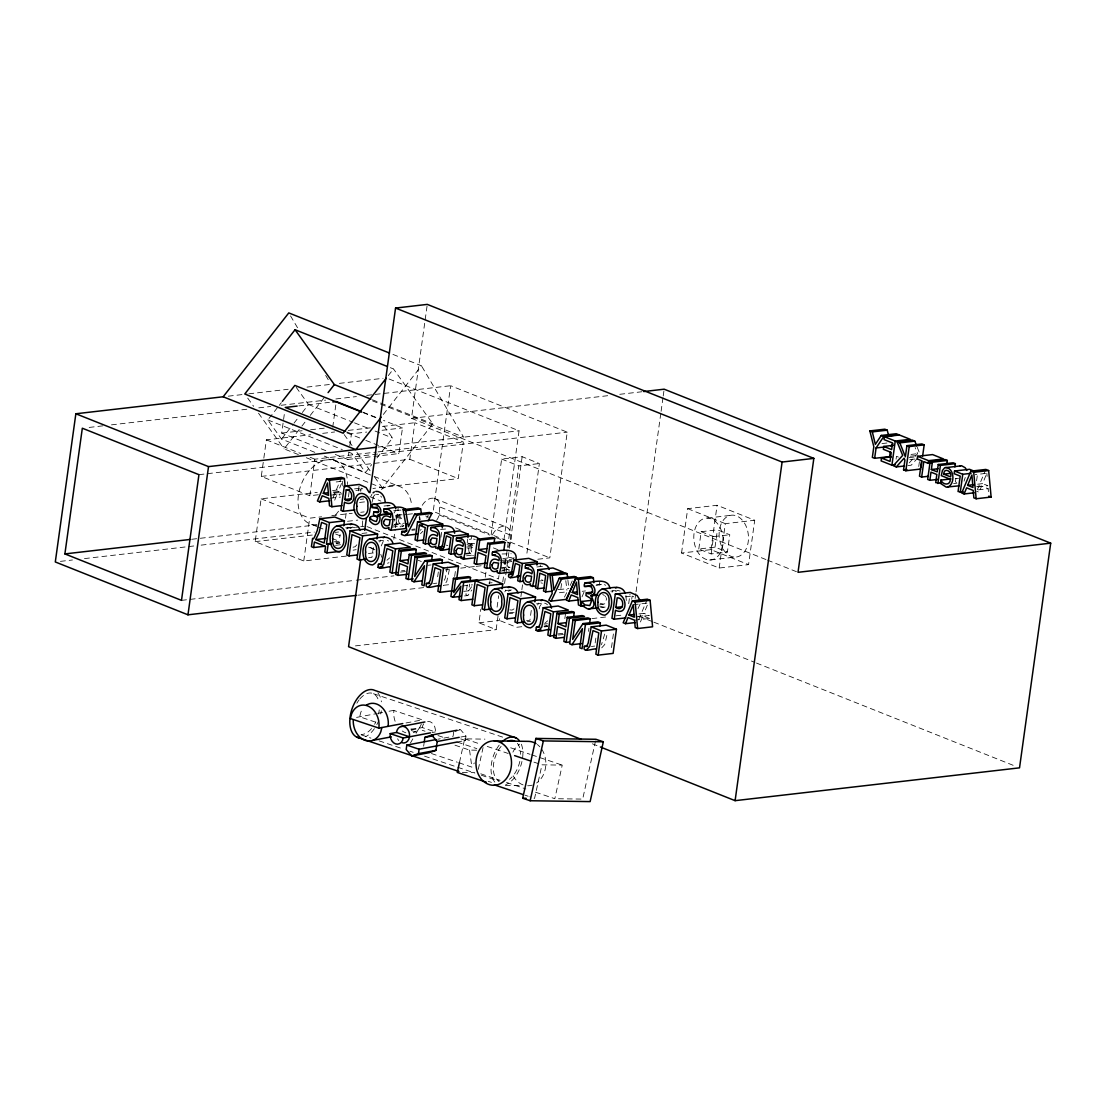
<?xml version="1.0" encoding="UTF-8"?>
<svg xmlns="http://www.w3.org/2000/svg" width="1106" height="1106" viewBox="0 0 1106 1106"><rect width="100%" height="100%" fill="white"/><g stroke="black" fill="none" stroke-linecap="round" stroke-linejoin="round"><path stroke-width="0.75" stroke-dasharray="5 3.75" d="M513.889 558.35L513.972 557.355M318.334 494.755L309.804 495.737L261.293 476.41L263.601 459.792M263.836 458.133L266.366 439.856L310.745 434.741M346.289 556.083L303.749 560.991L255.168 541.636L261.113 498.82L317.256 492.336M325.814 450.667L281.698 433.096L284.546 412.579M309.804 495.737L314.864 459.184L376.303 452.091M303.749 560.991L309.694 518.175L321.611 516.792M332.726 427.206L336.044 403.275M335.27 454.442L347.878 459.46L348.832 452.617M349.786 445.787L351.445 433.815L366.75 432.059M334.178 541.843L339.169 541.263L340.095 534.53M345.473 518.244L346.62 510.018M348.445 496.843L349.358 490.248M358.358 490.898L359.035 486.073M360.722 491.354L361.164 488.133L364.842 489.82M373.303 547.498L371.934 557.341L368.616 557.714M347.878 459.46L398.907 453.571L402.473 427.925L383.561 420.404M393.833 539.244L395.201 529.373M395.436 527.728L398.174 507.958M393.667 510.778L398.644 510.198L399.086 507.101M765.946 559.539L411.487 418.345L424.939 321.404M425.174 319.703L427.054 306.099M261.293 476.41L409.773 459.28L414.847 422.727L463.345 442.041L458.271 478.594L372.943 488.451M537.806 559.249L549.806 557.853L567.24 432.156L450.64 385.718L433.193 511.414L492.294 534.958M436.566 520.318A14.613 9.885 -68.3 0 0 437.893 518.189L439.289 514.995L439.842 504.184A14.613 9.885 -68.3 0 0 421.69 506.272M440.907 537.267L442.276 527.382M437.658 576.765L438.322 571.968M423.653 746.191L424.068 743.26M454.663 576.447L455.796 568.263M467.23 542.534L467.686 539.244M471.626 535.995L471.197 539.106L467.866 539.479M467.257 584.867L465.889 594.751L467.852 595.54L471.833 589.996M463.718 591.364L468.709 590.798L469.635 584.148M453.695 731.923L453.087 736.333L437.824 739.223M498.032 616.014L496.138 629.66L478.926 622.802L480.806 609.282M485.258 577.166L486.198 570.406M491.119 534.931L501.654 459.073L522.156 456.695L539.369 463.552L526.58 555.654M456.916 742.071L465.391 740.467L465.999 736.057L460.455 729.587L457.068 730.223M489.529 583.774L489.986 580.553M498.972 575.562L498.502 578.963L365.837 526.124M503.935 539.797L519.06 430.787L386.395 377.934M497.092 607.18L498.682 595.719M502.76 581.894L518.852 465.916L539.369 463.552M478.926 622.802L499.442 620.438L499.898 617.079M504.557 583.498L509.216 549.931M509.451 548.258L522.156 456.695M520.898 596.59L521.617 591.475M521.852 589.761L522.557 584.645M531.267 610.429L529.912 620.259L526.58 620.646M536.839 566.949L540.157 566.576L540.585 563.466M561.572 583.595L560.659 590.189L558.489 589.318M564.834 618.613L565.747 612.06M588.503 631.388L588.945 628.236M599.853 581.314L599.369 584.867L602.936 584.272M595.18 642.89L595.844 638.093M611.494 647.577L613.775 631.18M628.692 603.682L630.033 594.019M631.72 599.3L632.162 596.079L635.839 597.765M635.107 598.54L635.826 593.438M636.061 591.738L660.863 413.008M661.098 411.308L662.978 397.69M663.213 395.989L663.932 390.888M681.545 553.028L687.697 508.663L717.089 505.276L754.721 520.262L748.555 564.627L719.177 568.028L681.545 553.028L710.923 549.641L748.555 564.627M698.798 549.005L701.19 531.696L717.435 529.829L729.794 534.751L727.389 552.06L711.158 553.926L698.798 549.005L715.029 547.138L727.389 552.06M710.923 549.641L717.089 505.276M711.158 553.926L713.564 536.617L729.794 534.751M715.029 547.138L717.435 529.829M719.177 568.028L725.329 523.663L754.721 520.262M896.067 459.17L896.468 456.308L899.302 457.442M918.74 466.497L919.418 461.672M976.57 480.806L977.483 474.211M447.446 566.977L445.179 578.424L443.492 581.825M449.395 569.479L446.741 581.645L443.285 585.447M372.058 502.318L373.012 498.239L375.418 494.755M965.234 477.488L964.059 481.151M604.706 634.07L601.47 644.757M606.835 635.494L604.706 644.577L601.249 648.379M640.139 604.028L637.885 608.798M459.502 762.352L464.686 738.849L484.94 739.14M478.276 769.361L483.087 747.532M535.498 792.2L554.825 798.698L562.235 765.117L541.981 764.827L534.571 798.408L529.746 796.79M595.512 740.937L582.682 799.099L554.825 798.698M394.883 518.852L394.054 521.244M406.04 722.951L422.354 719.868L393.916 710.494A18.401 14.267 79.3 0 0 396.46 724.347M395.796 510.115L394.026 513.101M381.211 545.935L383.243 541.373L386.229 540.087M539.189 608.867C539.258 604.623 544.29 600.696 547.484 604.816M334.703 500.175L337.206 494.05L339.846 495.101M640.443 621.959L642.945 615.835L649.54 618.461L649.789 621.406M988.432 491.686L988.183 488.741L981.589 486.115L979.087 492.239L976.667 491.271M333.238 492.129L338.215 491.562L342.459 481.221L335.809 481.995M638.978 613.927L643.955 613.346L648.199 603.019L633.24 604.733M977.621 484.193L982.598 483.626L986.842 473.299L975.216 474.64M333.044 497.686L341.56 477.405M582.019 596.867L585.295 589.069M638.77 619.484L647.287 599.189M977.317 489.709L985.833 469.428M570.198 585.475L573.558 577.968M426.805 518.037L428.188 515.244M346.883 528.958L347.837 527.078M370.966 496.221L371.906 494.341M379.704 542.037L380.658 540.157M504.848 591.89L505.801 590.01M537.682 604.968L538.622 603.088M612.074 592.277L613.028 590.397M564.447 597.143L567.129 591.834L557.161 592.982M410.381 743.094L412.828 738.877M416.091 733.264L418.538 729.048L425.022 731.218M458.935 762.781L471.875 767.135L474.336 762.919M422.851 531.267L420.487 533.728M356.865 544.788L355.123 546.737L353.035 547.235M389.685 557.866L386.948 560.244M547.664 620.798L544.912 623.176M420.404 530.327L421.123 529.345M468.709 590.798L472.649 585.337M314.809 452.326L281.532 439.068L267.832 419.934L278.214 406.662M279.251 405.335L281.339 402.681M281.532 439.068L292.966 424.469M294.002 423.142L298.15 417.819M302.311 412.51L308.546 404.547L294.846 385.413M298.357 454.566L284.062 448.87L300.832 427.441M301.883 426.114L305.021 422.091M310.261 415.4L324.929 396.653M388.261 375.639L393.501 368.948L390.321 367.676M383.34 414.46L421.441 365.768L391.082 353.671M324.321 456.114L365.519 472.525L371.754 464.561M376.952 457.925L392.533 438.004L379.814 420.239M306.293 457.718L382.482 488.078L432.792 423.805L393.501 368.948M917.952 457.718L911.22 465.197L907.902 465.585M909.284 462.861L917.648 453.654L915.146 447.598M350.422 528.295L352.33 527.064L355.731 527.935M508.387 591.226L511.373 589.94M615.613 591.613L617.535 590.383L620.922 591.254M514.014 608.867L512.092 610.097L509.852 609.876M387.155 506.036L390.155 505.539M402.183 526.663L403.966 525.723L390.681 527.258M402.1 514.857C394.662 512.811 394.192 526.373 400.966 526.857M474.654 543.751C467.202 541.705 466.746 555.281 473.52 555.765M513.806 558.931C505.11 552.668 500.755 568.664 509.424 570.06L501.115 571.028M455.05 731.453L460.455 729.587M356.16 549.654L353.132 550.166M387.515 563.217L388.98 562.719M509.341 613.457L514.124 612.572M546.945 625.65L543.931 626.162M600.613 607.664L605.162 607.042M356.574 717.393L376.012 713.716M377.644 713.411L382.538 712.485M389.063 711.241L393.957 710.315M411.003 729.697L422.298 727.568L435.308 731.937A8.419 6.525 79.3 0 0 426.529 721.665M432.087 732.545L435.308 731.937M460.912 737.025L465.999 736.057M511.47 560.853C506.534 558.364 505.193 567.226 510.046 567.419L501.737 568.387M599.881 604.678L604.761 603.821L606.447 599.452A3.719 2.585 83.4 0 0 606.06 597.489M393.28 525.184L402.543 524.106M228.292 396.183L247.108 394.013M248.822 393.819L288.182 389.271M307.012 387.1L330.957 384.335M339.362 383.367L383.035 378.321M89.185 427.428L102.886 425.838M111.457 424.856L246.79 409.234M258.776 407.851L270.776 406.469M281.048 405.28L325.593 400.137M335.865 398.962L356.422 396.584M366.694 395.395L373.551 394.607M375.266 394.413L450.64 385.718M298.855 405.888L329.477 402.349M281.698 433.096L302.104 430.746M310.606 429.764L324.224 428.188M411.487 418.345L609.53 395.492M619.775 394.303L641.964 391.745M322.689 433.358L334.634 431.976M348.293 430.4L370.469 427.842M382.427 426.474L414.847 422.727M382.054 430.289L402.473 427.925M378.058 447.059L519.06 430.787M378.017 451.898L463.345 442.041M198.942 474.668L205.785 473.88M207.499 473.672L567.24 432.156M332.574 490.566L341.077 489.585M354.514 488.893L361.164 488.133M333.694 492.972L342.224 491.99M355.883 490.414L364.413 489.433M333.874 494.423L337.206 494.05M330.252 495.212L341.878 493.87M330.5 498.212L340.468 497.064M360.362 499.373L363.68 498.986M359.547 502.456L364.524 501.889L361.399 501.308M881.98 443.575L886.971 443.008M384.086 506.036L389.077 505.456M331.814 515.617L352.233 513.267M360.736 512.285L364.15 511.884M911.012 454.428L915.989 453.847M396.072 515.175L399.39 514.802M191.656 539.286L316.717 524.852M347.547 521.299L357.819 520.11M395.506 515.755L405.791 514.58M407.506 514.373L412.635 513.778M910.362 456.211L915.353 455.644M395.381 516.889L402.031 516.115M909.104 457.621L915.754 456.847M396.045 517.94L401.036 517.373C397.275 517.636 397.897 524.23 401.589 524.216M909.892 459.612L914.869 459.031M390.059 519.889L401.699 518.548M345.68 527.839L352.33 527.064M60.443 561.364L72.457 559.982M84.471 558.599L194.269 545.922M201.126 545.134L314.367 532.069M346.966 528.295L358.966 526.912M360.68 526.719L364.123 526.318M394.344 524.341L404.326 523.193M255.168 541.636L313.026 534.958M335.146 532.401L338.547 532.014M361.966 533.438L366.957 532.871M411.722 529.359L415.04 528.986M411.861 530.299L415.179 529.912M440.575 529.456L447.847 528.834M336.473 542.756L339.791 542.369M336.445 543.599L339.763 543.212M335.547 545.327L340.524 544.746L335.726 542.839M378.515 540.903L385.151 540.143M955.266 478.649L958.598 478.262M953.593 483.543L956.925 483.17M368.409 553.525L375.224 552.737M466.953 544.276L471.944 543.696M976.598 486.681L981.589 486.115M707.328 518.05L732.642 515.12M467.935 545.783L474.585 545.009M977.953 486.889L987.921 485.741L982.598 483.626M466.926 547.028L473.575 546.267C470.271 546.447 470.257 551.935 473.133 552.889M467.589 548.217L474.239 547.442M978.202 489.889L988.183 488.741M465.239 553.442L473.548 552.475M465.833 554.078L472.483 553.318M466.538 555.779L473.188 555.005M502.124 553.982L511.221 553.747M427.801 565.318L431.119 564.931M502.857 558.571L507.848 558.005M401.506 570.82L404.824 570.433M500.52 560.466L512.147 559.124M400.469 572.12L405.46 571.539M502.843 561.336L509.479 560.562M500.175 562.899L511.815 561.558M181.495 600.364L354.514 580.401M356.229 580.194L393.916 575.853M445.303 569.922L448.732 569.521M460.718 568.138L474.433 566.562M476.133 566.355L482.99 565.567M503.548 563.203L512.119 562.207M501.142 567.737L509.451 566.784M502.456 570.074L510.765 569.12M433.441 583.539L436.773 583.152M357.819 595.208L424.732 587.48M443.603 585.309L450.46 584.507M462.529 585.986L472.497 584.839M488.783 583.097L492.101 582.724M709.637 560.023A21.055 14.585 83.4 0 0 720.587 528.668A21.055 14.585 83.4 0 0 695.218 528.419A21.055 14.585 83.4 0 0 709.637 560.023L734.951 557.106A21.055 14.585 83.4 0 0 745.9 525.751A21.055 14.585 83.4 0 0 720.545 525.488A21.055 14.585 83.4 0 0 734.951 557.106M539.783 580.982L543.101 580.595L540.378 578.839M505.318 590.563L510.295 589.996M464.534 595.927L467.852 595.54M596.507 584.88L601.498 584.314M558.876 589.622L568.843 588.475M596.037 585.254L599.521 584.922M582.212 591.309L585.544 590.922M610.885 591.143L617.535 590.383M536.479 603.835L543.129 603.074M625.526 596.853L632.162 596.079M527.216 621.752L530.548 621.365M355.441 645.89L496.138 629.66M521.783 626.701L516.64 627.282L499.442 620.438M544.014 624.13L547.442 623.729M591.931 618.6L609.033 616.623M615.876 615.835L622.719 615.047M544.705 626.286L548.037 625.899M544.442 626.895L547.76 626.508M637.955 616.415L642.945 615.835M635.978 616.996L649.277 615.461L643.955 613.346M634.581 620.19L649.54 618.461M557.811 633.932L562.788 633.365M558.433 635.038L563.424 634.471M591.406 646.471L594.738 646.084M376.413 494.327L378.681 494.589M400.939 510.143L398.644 510.198M540.295 566.618L542.452 566.521M512.659 613.07L509.451 612.641M410.962 728.937L418.538 729.048M454.981 745.195L469.552 750.089L477.128 750.2M462.349 772.5L474.156 772.665M505.331 785.44L522.502 785.689M603.931 607.277L599.59 606.033M603.212 604.291L600.171 603.24M473.492 539.051L475.304 539.438M446.326 545.175L447.875 545.548M540.931 582.848L542.479 583.235M373.482 693.725L504.986 737.923M510.695 747.794L530.023 754.292M531.64 754.831L562.235 765.117M464.686 738.849L479.175 743.716M487.234 746.426L508.166 753.462M533.935 762.131L541.981 764.827M460.773 738.919L465.391 740.467M437.976 735.573L446.064 738.296M457.4 742.098L476.824 748.638M411.266 730.499L417.75 732.684M375.473 722.107L359.699 716.799L360.736 712.554A18.401 14.267 79.3 0 1 362.713 708.752M431.409 753.518L457.317 762.228M480.751 773.799L500.078 780.297M506.52 782.454L525.848 788.951M361.22 734.854L370.966 738.131M379.082 740.854L403.427 749.038M409.925 751.223L413.174 752.315M424.538 756.145L474.861 773.053M481.345 775.237L499.207 781.237A21.512 12.47 -71.4 0 1 501.101 746.398M488.175 781.292L491.423 782.384M524.921 795.159L528.143 796.237M687.697 508.663L725.329 523.663M372.459 399.778L432.792 423.805M701.19 531.696L713.564 536.617M372.515 400.884L463.635 437.174L421.441 365.768M767.55 560.175L796.417 571.678M501.654 459.073L518.852 465.916M363.072 412.234L377.257 417.888M362.989 412.552L377.243 418.234M308.546 404.547L352.911 422.229M354.501 422.851L368.768 428.534M375.1 431.064L392.533 438.004M346.717 431.934L351.445 433.815M346.911 432.861L364.247 439.759M365.81 440.395L398.907 453.571M409.773 459.28L458.271 478.594M267.832 419.934L342.307 449.603M348.639 452.133L351.819 453.391L365.519 472.525M434.382 498.391L505.248 526.622M333.445 460.22L397.773 485.852M440.368 507.17L511.235 535.401M266.366 439.856L300.791 453.571M310.178 457.303L314.864 459.184M493.898 535.594L549.806 557.853M439.289 514.995L489.682 535.069M495.972 537.571L500.7 539.452M507.004 541.968L510.156 543.212M425.616 515.949L428.769 517.207M455.534 527.866L460.262 529.76M369.971 496.718L380.934 501.101M493.4 547.899L499.746 550.429M338.215 491.562L340.883 492.612M467.727 543.018L474.032 545.535M639.406 616.415L652.236 621.531M653.84 622.166L754.886 662.411M756.49 663.061L1014.714 765.919M418.123 560.23L421.303 561.502M261.113 498.82L309.694 518.175M312.099 524.617L316.8 526.497M318.376 527.12L323.076 529M335.63 533.991L341.906 536.493M368.588 547.124L374.865 549.627M332.104 538.456L339.169 541.263M592.36 743.799L598.775 746.356M604.429 584.618L605.715 585.295M602.701 594.516L604.36 595.415M387.432 540.405L388.552 541.014M956.331 482.562L955.446 481.663L955.916 478.331L957.52 480.433M605.065 595.996L605.632 596.687M344.173 434.589L352.04 445.552M356.948 452.409L370.704 471.612M374.63 477.101L382.482 488.078M247.716 398.119L253.62 406.344M258.528 413.202L284.062 448.87M380.768 496.082L381.556 497.216M290.532 315.901L297.569 327.791M325.689 375.404L330.086 382.842M381.846 557.383L380.796 554.327M917.261 447.322L920.33 455.064M419.603 516.364L420.197 519.751M625.913 595.484L626.328 600.586M469.552 750.089L471.875 767.135M565.788 580.678L566.936 590.245M567.917 580.235L568.664 586.83M342.459 481.221L342.86 485.893M986.842 473.299L987.119 476.41M537.336 744.532A22.203 17.779 -89.2 0 1 539.825 746.813M541.719 749.218A22.203 17.779 -89.2 0 1 536.604 782.979M532.263 785.108A22.203 17.779 -89.2 0 1 527.645 785.758M523.069 784.901A22.203 17.779 -89.2 0 1 512.465 774.324M512.894 752.135A22.203 17.779 -89.2 0 1 519.557 744.144M422.298 727.568A8.419 6.525 79.3 0 1 423.736 723.822M398.768 740.536A8.419 6.525 79.3 0 1 397.593 738.794M405.861 732.78A18.401 14.267 79.3 0 1 402.252 730.997M421.317 724.112A18.401 14.267 79.3 0 1 413.285 732.711M517.373 743.315A21.512 12.47 -71.4 0 1 520.622 754.292M519.834 761.398A21.512 12.47 -71.4 0 1 509.437 779.301M366.819 693.628A21.512 12.47 -71.4 0 1 378.902 701.992M379.247 709.872A21.512 12.47 -71.4 0 1 378.598 713.937M375.874 721.872A21.512 12.47 -71.4 0 1 374.588 724.292M371.588 728.564A21.512 12.47 -71.4 0 1 361.15 734.522M356.879 703.209A21.512 12.47 -71.4 0 1 359.077 699.904M359.865 698.923A21.512 12.47 -71.4 0 1 365.63 694.167M377.865 692.881A25.079 14.544 -71.4 0 1 381.404 701.826M381.307 710.799A25.079 14.544 -71.4 0 1 380.74 713.964M378.846 720.227A25.079 14.544 -71.4 0 1 376.828 724.665M374.381 728.66A25.079 14.544 -71.4 0 1 365.837 736.582M521.355 744.241A25.079 14.544 -71.4 0 1 505.691 784.679M494.838 782.094A25.079 14.544 -71.4 0 1 499.207 745.085M381.321 489.419A33.996 22.977 -68.3 0 1 411.667 505.318M374.989 549.806A33.996 22.977 -68.3 0 1 368.685 545.604M362.339 525.917A33.996 22.977 -68.3 0 1 362.74 520.857M373.068 496.995A33.996 22.977 -68.3 0 1 375.28 494.493M316.675 525.115A33.996 22.977 -68.3 0 1 298.371 495.529A33.996 22.977 -68.3 0 1 325.261 460.179A33.996 22.977 -68.3 0 1 347.533 484.539M338.519 511.221A33.996 22.977 -68.3 0 1 334.593 515.977M492.557 534.502A14.613 9.885 -68.3 0 1 510.709 532.415L511.138 539.258L508.76 546.419A14.613 9.885 -68.3 0 1 507.433 548.548M419.755 520.29A14.613 9.885 -68.3 0 1 419.174 517.027"/><path stroke-width="1.5" d="M516.046 559.332C517.843 546.848 499.055 550.194 492.571 552.032C489.626 557.562 501.557 553.816 498.847 560.659C487.718 553.028 486.834 576.475 497.465 570.655L497.202 572.59L499.359 573.447L512.659 571.913M381.224 417.156L355.814 449.617L223.149 396.778L75.858 413.768L55.3 561.959L187.965 614.812L356.104 595.401M64.895 553.912L82.328 428.216L198.942 474.668L181.495 600.364L64.895 553.912L189.942 539.479M187.965 614.812L208.522 466.621L376.358 447.253M343.731 525.792L344.422 520.871L334.786 517.041L319.828 518.769L317.201 530.645L314.491 537.157L313.523 538.733L312.583 538.359L311.422 546.682L313.606 547.553L314.367 542.023L325.565 546.475L324.805 552.018L326.975 552.876L340.275 551.341M331.454 544.166L326.505 543.903L329.464 522.599L344.422 520.871M326.975 552.876L328.136 544.553M369.072 492.433L366.141 487.58L359.256 484.456L344.298 486.184L340.938 510.35L343.233 511.262L354.874 509.921M343.233 511.262L344.491 502.248C357.528 508.981 356.809 484.995 344.298 486.184M346.206 489.861C354.611 489.682 352.773 505.138 344.865 499.511L346.206 489.861L349.537 489.474M376.911 538.926L377.588 534.087L365.063 529.097L350.104 530.825L346.745 554.977L349.04 555.903L357.349 554.936M349.04 555.903L351.998 534.599L359.934 537.751L356.989 559.055L359.284 559.982L365.92 559.207M359.284 559.982L362.63 535.816L377.588 534.087M360.667 559.47L348.57 646.678L581.134 739.32M364.704 530.396L366.363 518.424M369.929 492.764L395.561 308.062L427.289 304.399L813.836 458.382L798.02 572.314L1050.7 543.157L1019.525 767.841L735.103 800.661L600.378 746.992M370.054 517.29L369.584 520.663C377.049 530.05 382.261 520.124 379.068 514.829C384.017 510.723 378.1 503.036 372.515 504.405C369.072 509.838 381.874 505.608 378.058 512.686L373.787 512.078L373.427 514.705L377.685 517.802L376.413 521.479C369.736 520.47 366.1 514.567 378.501 516.378M406.51 523.871L405.874 528.516L390.916 530.244L388.745 529.387L389.008 527.451C378.376 533.272 379.275 509.825 390.404 517.456C393.114 510.626 381.169 514.359 384.128 508.829C391.192 509.05 400.068 504.239 406.165 509.797M390.28 566.894C387.197 566.148 375.736 571.636 378.432 564.323L381.75 563.936M390.916 530.244C392.934 523.304 396.142 508.276 384.128 508.829M380.298 568.055L383.754 564.254L387.003 548.535L392.824 550.857L389.865 572.161L392.16 573.074L395.519 548.908L410.464 547.194L400.192 543.087L385.234 544.816L382.206 561.019L380.519 564.433L378.432 564.323M415.607 554.23L416.271 549.488L413.976 548.576L399.017 550.304L395.658 574.47L397.953 575.383L407.934 574.235M406.87 530.88L401.893 531.447L401.464 534.461L404.409 535.567L417.156 534.115M397.953 575.383L399.598 563.548L407.533 566.714L405.902 578.549L408.197 579.461L413.174 578.88M409.248 554.383L411.543 555.295L426.501 553.567L424.206 552.654L409.248 554.383L407.934 563.866L399.999 560.701L401.312 551.217L416.271 549.488M408.197 579.461L411.543 555.295M442.276 527.382L442.732 524.078L432.515 520.014L417.556 521.742L415.04 539.866L417.225 540.723L423.875 539.963M431.63 560.59L432.28 555.876L429.999 554.963L415.04 556.691L411.695 580.857L414.003 581.77L422.312 580.816M417.225 540.723L419.368 525.239L422.699 524.852M432.28 555.876L417.321 557.604L414.709 576.475L425.022 560.673L439.981 558.945L442.4 559.913L441.958 563.134M419.368 525.239L425.243 527.576L423.086 543.06L425.271 543.931L427.787 525.806L442.732 524.078M454.621 533.203C454.124 521.825 437.368 526.705 431.036 527.521C428.077 533.051 440.022 529.304 437.312 536.147C426.183 528.516 425.285 551.949 435.916 546.143L435.653 548.064L441.142 548.548M442.4 559.913L427.441 561.627L424.096 585.793L421.815 584.88L424.469 565.705L414.003 581.77M429.778 583.056L426.446 583.443C423.792 591.337 436.704 584.687 439.953 585.834M436.137 739.541L406.801 745.098L406.192 749.509L411.722 755.979L429.197 752.674L435.958 750.324L437.188 741.518L431.644 735.048L424.884 737.384L424.275 741.794M437.824 548.935C439.842 541.995 443.05 526.968 431.036 527.521M449.713 549.184C447.073 548.631 437.603 553.083 439.842 546.931L443.174 546.544M428.326 587.175L431.782 583.374L435.017 567.668L440.838 569.977L437.879 591.281L440.174 592.208L443.534 568.042L458.492 566.313L456.709 579.198M411.722 755.979L418.483 753.642L419.105 749.232L456.916 742.071M441.405 550.138L443.99 547.484L446.437 535.94L450.889 537.723L448.732 553.277L450.902 554.147L453.419 536.023L468.377 534.295L467.921 537.585M475.096 557.797L463.455 559.152L461.285 558.281L461.561 556.346C450.916 562.166 451.815 538.733 462.944 546.35C465.654 539.521 453.709 543.267 456.667 537.723C463.704 537.958 474.018 532.622 479.396 539.645M470.091 580.816L470.548 577.484L468.391 576.627L453.446 578.355L450.93 596.48L452.893 597.268L461.202 596.314M470.548 577.484L455.603 579.212L453.75 592.526L461.617 581.618L476.575 579.89L478.622 580.705L463.663 582.433L461.617 581.618M463.455 559.152C465.488 552.212 468.695 537.184 456.667 537.723M452.893 597.268L460.87 586.18L458.99 599.701L461.147 600.558L463.663 582.433M494.05 543.157L494.714 538.415L492.419 537.502L477.46 539.23L474.115 563.383L476.41 564.309L486.377 563.148M476.41 564.309L478.041 552.475L485.99 555.641L484.345 567.461L486.64 568.373L489.958 568M503.824 550.553L504.944 542.493L502.649 541.581L487.691 543.309L486.377 552.779L478.442 549.613L479.755 540.143L494.714 538.415M502.069 588.765L502.732 583.94L490.207 578.95L475.248 580.678L471.889 604.83L474.184 605.742L482.493 604.788M474.184 605.742L477.142 584.438L485.078 587.604L482.133 608.908L484.428 609.821L491.064 609.06M486.64 568.373L489.986 544.221L504.944 542.493M484.428 609.821L487.774 585.668L502.732 583.94M499.359 573.447C501.391 566.507 504.599 551.479 492.571 552.032M512.133 574.014L508.815 574.401C506.562 580.553 516.046 576.102 518.686 576.655M534.889 601.844L535.553 597.019L523.027 592.028L508.069 593.742L504.723 617.908L507.018 618.821L515.327 617.867M507.018 618.821L509.963 597.517L517.912 600.682L514.954 621.987L517.249 622.899L523.898 622.139M510.364 577.609L512.949 574.954L515.396 563.41L519.848 565.194L517.691 580.747L519.875 581.618L522.378 563.493L537.336 561.765L536.88 565.055M517.249 622.899L520.594 598.747L535.553 597.019M535.746 586.235L530.258 585.751L530.521 583.83C519.889 589.636 520.788 566.203 531.903 573.834C534.613 566.991 522.682 570.737 525.626 565.194C532.166 565.028 546.599 559.415 549.157 569.466M532.415 586.622C534.447 579.682 537.654 564.654 525.626 565.194M538 569.714L548.217 573.779L563.175 572.065L552.959 567.986L538 569.714L535.484 587.839L537.654 588.71L544.304 587.936M537.654 588.71L539.811 573.212L545.673 575.549L543.53 591.046L545.7 591.904L552.35 591.143M549.903 629.632C546.64 628.485 533.742 635.134 536.396 627.24L539.728 626.853M545.7 591.904L548.217 573.779M538.276 630.973L541.733 627.171L544.968 611.466L550.788 613.775L547.829 635.079L550.124 636.005L553.484 611.839L568.443 610.111L558.157 606.019L543.198 607.747L540.17 623.95L538.484 627.351L536.396 627.24M573.572 617.162L574.235 612.42L571.94 611.507L556.982 613.236L553.636 637.388L555.931 638.314L564.24 637.346M555.931 638.314L557.562 626.48L565.512 629.646L563.866 641.466L566.161 642.379L569.479 642.005M567.212 617.314L569.507 618.226L584.466 616.498L582.171 615.586L567.212 617.314L565.899 626.784L557.963 623.618L559.277 614.148L574.235 612.42M566.161 642.379L569.507 618.226M589.595 623.521L590.258 618.807L587.963 617.895L573.019 619.623L569.659 643.775L571.982 644.701L581.95 643.554M590.258 618.807L575.3 620.521L572.673 639.392L582.986 623.59L597.945 621.862L600.378 622.83L599.922 626.051M591.71 600.323L581.742 601.47L581.244 605.079L587.618 608.922L597.281 608.051M581.742 601.47L581.908 601.54A15.014 10.396 83.4 0 0 585.212 604.968L589.802 605.549L591.489 601.18A3.719 2.585 83.4 0 0 590.673 598.415L585.931 595.526L586.304 592.83C589.526 595.595 594.088 592.54 592.194 588.71C590.853 583.18 581.59 589.899 584.908 583.042C591.834 582.392 608.328 576.848 609.945 588.503M600.378 622.83L585.42 624.558L582.06 648.724L579.779 647.812L582.433 628.637L571.982 644.701M588.973 609.005C602.245 606.005 582.959 591.641 597.447 594.89M587.742 645.987L584.424 646.374C581.728 653.687 593.189 648.199 596.258 648.959M598.152 655.125L601.498 630.973L616.457 629.245L613.111 653.397L598.152 655.125L595.858 654.213L598.816 632.909L592.996 630.586L589.747 646.305L586.291 650.107M640.07 600.392L637.153 595.526L630.254 592.415L615.295 594.129L611.95 618.295L614.245 619.208L625.872 617.867M614.245 619.208L615.489 610.208C628.526 616.941 627.807 592.954 615.295 594.129M615.876 607.457L617.203 597.807C625.609 597.627 623.784 613.097 615.876 607.457L622.512 606.696M735.103 800.661L782.094 462.045L813.836 458.382M874.639 458.313L876.076 447.958L883.818 436.483L898.777 434.755L896.219 433.732L881.261 435.46L875.344 444.349L872.302 431.893L869.855 430.911L873.823 446.713L872.344 457.4L874.639 458.313L889.597 456.584L890.206 452.147M891.477 456.889L881.51 458.036L881.109 460.898L891.906 465.197L895.224 464.81M884.468 436.732L895.252 441.031L910.21 439.303L899.427 435.004L884.468 436.732L884.067 439.594L892.57 442.981L891.643 449.589L883.735 446.437L883.335 449.299L891.256 452.451L890.012 461.423L881.51 458.036M891.906 465.197L895.252 441.031M920.814 469.027L905.855 470.755L903.561 469.843L904.902 460.179L904.114 458.188L896.261 466.926L893.289 465.737L902.69 455.382L897.049 441.75L912.008 440.022L914.8 441.142L916.653 445.773M922.611 456.142L924.174 444.861L921.879 443.948L906.92 445.677L905.372 456.792L899.842 442.856L897.049 441.75M905.855 470.755L909.215 446.589L924.174 444.861M917.593 456.294L928.584 460.677L943.529 458.949L932.552 454.58L917.593 456.294L917.22 458.976L921.616 460.732L919.473 476.174L921.657 477.045L928.307 476.285M921.035 467.409L921.934 460.967M921.657 477.045L923.8 461.603L928.211 463.359L931.529 462.972M928.211 463.359L928.584 460.677M946.916 463.4L947.33 460.455L945.146 459.598L930.187 461.313L927.671 479.437L929.856 480.308L938.165 479.354M929.856 480.308L930.989 472.151L936.851 474.488L935.717 482.645L941.22 483.128M954.907 466.953L955.363 463.663L953.192 462.792L938.234 464.52L937.211 471.861L931.349 469.525L932.372 462.184L947.33 460.455M937.902 483.516L940.404 465.391L955.363 463.663M951.049 478.953L940.957 480.059L940.501 483.391L946.197 487.11L959.178 485.81M974.967 471.474L969.492 469.29L954.533 471.018L954.16 473.686L960.202 476.105L958.059 491.548L963.561 492.032M960.243 492.419L962.759 474.294L971.068 473.327M458.492 566.313L448.207 562.221L433.248 563.949L430.234 580.152L428.534 583.553L426.446 583.443M468.377 534.295L459.847 530.894L444.889 532.622L442.649 544.581L441.418 547.028L439.842 546.931M537.336 561.765L528.806 558.364L513.848 560.092L511.622 572.051L510.391 574.498L508.815 574.401M616.457 629.245L606.185 625.139L591.226 626.867L588.198 643.07L586.512 646.485L584.424 646.374M459.502 762.352L457.276 772.43L486.267 782.177M522.709 798.242L535.898 738.421L595.871 739.278L603.323 741.78L590.134 801.601L530.161 800.744L522.709 798.242L526.097 798.283M530.161 800.744L543.35 740.923L603.323 741.78M378.833 728.107L378.874 727.928A18.401 14.267 79.3 0 0 368.768 706.388A18.401 14.267 79.3 0 0 351.473 714.31L350.436 718.554L378.833 728.107L402.778 723.573M381.846 727.527L380.81 731.771A18.401 14.267 79.3 0 1 364.123 739.983A18.401 14.267 79.3 0 1 353.27 719.716M388.095 726.352L388.137 726.172A18.401 14.267 79.3 0 0 381.999 707.481A18.401 14.267 79.3 0 0 366.501 705.075M943.764 474.156C943.847 466.704 952.612 471.64 950.607 476.88L943.764 474.156L950.4 473.382M345.155 486.806L344.381 478.539L341.56 477.405L326.602 479.133L317.422 500.977L319.745 501.903L322.247 495.778L328.841 498.405L329.464 505.774L331.897 506.742L341.865 505.594M593.825 582.682L593.355 577.719L590.535 576.585L575.576 578.314L566.41 600.157L568.719 601.083L571.221 594.945L577.816 597.572L578.452 604.954L580.871 605.922L584.189 605.535M625.484 623.687L627.987 617.563L634.581 620.19L635.203 627.558L637.623 628.526L652.581 626.798L650.121 600.323L647.287 599.189L632.342 600.917L623.162 622.761L625.484 623.687L635.452 622.54M964.128 493.967L966.63 487.843L973.225 490.47L973.847 497.838L976.169 498.765L991.128 497.036L988.653 470.562L985.833 469.428L970.874 471.156L961.708 493L964.128 493.967L974.096 492.806M323.27 493.29L327.5 482.949L328.579 495.405L323.27 493.29L328.247 492.709M572.244 592.457L576.475 582.129L577.567 594.586L572.244 592.457L577.235 591.89M628.996 615.074L633.24 604.733L634.319 617.189L628.996 615.074L633.987 614.494M967.639 485.354L971.898 475.013L972.962 487.47L967.639 485.354L974.289 484.58M559.277 578.189L553.885 590.203L552.212 575.383L549.862 574.443L552.184 593.563L548.811 600.199L551.134 601.125L566.092 599.397L576.503 577.373L574.235 576.461L559.277 578.189L561.544 579.088L576.503 577.373M551.134 601.125L561.544 579.088M428.146 520.843L431.921 513.405L429.557 512.465L414.612 514.193L408.404 526.719L405.695 510.64L403.151 509.631L406.731 529.94L404.741 532.415L401.893 531.447M431.921 513.405L416.976 515.133L407.893 532.981L405.529 535.456M315.735 539.617L319.081 532.622L321.597 522.419L326.782 524.479L324.21 542.991L315.735 539.617L325.703 538.47M891.035 446.23L892.749 443.686M223.149 396.778L288.777 312.915L389.478 353.035M387.141 366.418L295.067 329.74L244.772 394.013L343.192 433.206L386.16 378.307M282.376 401.34L294.846 385.413L361.399 411.93M328.081 392.63L334.358 384.598L295.067 329.74M373.04 492.875L374.34 491.907M336.749 525.862C327.362 530.286 327.556 551.382 339.736 551.88C349.233 547.525 348.984 526.262 336.749 525.862C344.035 525.461 356.561 520.11 360.086 530.037M350.27 524.645L351.708 524.133M369.584 538.94C360.183 543.364 360.39 564.447 372.556 564.945C382.068 560.59 381.805 539.341 369.584 538.94C376.856 538.539 389.395 533.189 392.906 543.115M383.091 537.71L384.542 537.212M494.728 588.779C485.327 593.217 485.534 614.3 497.7 614.798C507.212 610.443 506.949 589.194 494.728 588.779C502 588.378 514.539 583.028 518.05 592.968M508.235 587.562L509.686 587.051M527.548 601.858C518.147 606.295 518.355 627.379 530.534 627.876C540.032 623.521 539.783 602.258 527.548 601.858C535.304 600.226 549.682 596.535 551.507 608.176M541.055 600.641L542.507 600.129M601.954 589.166C592.553 593.604 592.761 614.687 604.927 615.185C614.438 610.83 614.189 589.581 601.954 589.166C609.226 588.765 621.766 583.415 625.277 593.355M615.461 587.95L616.913 587.438M966.81 470.451L965.165 467.727L961.681 465.778L944.718 467.755L942.423 470.465L941.317 475.649L950.289 479.216C950.593 485.783 942.754 485.216 940.957 480.059M959.676 466.027L960.63 465.75M947.538 487.165C955.294 484.4 954.644 468.17 945.671 467.465M400.704 726.559L424.911 721.969M430.469 732.849L403.206 738.006A8.419 6.525 79.3 0 1 395.589 743.896A8.419 6.525 79.3 0 1 390.211 733.637L396.487 732.448A8.419 6.525 79.3 0 1 404.105 726.573A8.419 6.525 79.3 0 1 409.497 736.817A8.419 6.525 79.3 0 1 401.865 742.707M372.791 740.37L391.344 736.859M431.644 735.048L457.068 730.223M424.884 737.384L433.358 735.78M437.188 741.518L459.211 737.343M418.483 753.642L435.958 750.324M297.155 406.082L285.251 407.45L345.141 431.312M332.878 401.962L336.279 401.561L361.496 411.612M643.678 391.552L664.167 389.188L1050.7 543.157M326.602 479.133L329.422 480.267L344.381 478.539M869.855 430.911L884.814 429.197L887.247 430.165L888.395 434.838M872.302 431.893L887.247 430.165M319.745 501.903L329.712 500.755M344.865 499.511L351.514 498.737M899.842 442.856L914.8 441.142M372.515 504.405C379.068 504.308 393.695 498.322 395.851 508.774M883.735 446.437L893.703 445.289M876.076 447.958L886.044 446.81M372.058 507.709L377.187 507.184M373.787 512.078L378.777 511.497M383.699 511.926L387.017 511.539M403.151 509.631L418.109 507.903L420.653 508.912L421.469 513.737M405.695 510.64L420.653 508.912M378.1 515.023L391.4 513.488M378.086 515.133L391.386 513.599M896.261 466.926L904.57 465.972M903.561 469.843L906.892 469.456M931.349 469.525L937.999 468.75M326.505 543.903L331.482 543.336M313.606 547.553L325.233 546.212M970.874 471.156L973.709 472.276L988.653 470.562M425.271 543.931L430.248 543.364M456.239 540.82L461.23 540.253M439.483 549.599L442.801 549.212M478.442 549.613L486.751 548.659M450.902 554.147L455.893 553.567M399.999 560.701L408.308 559.733M378.003 567.433L382.98 566.853M461.285 558.281L464.617 557.894M492.142 555.129L495.474 554.742M392.16 573.074L397.151 572.493M525.198 568.304L528.53 567.917M516.751 576.102L520.069 575.728M549.862 574.443L564.82 572.714L567.171 573.655L567.737 578.59M552.212 575.383L567.171 573.655M519.875 581.618L523.193 581.231M440.174 592.208L453.474 590.673M575.576 578.314L578.41 579.433L593.355 577.719M461.147 600.558L472.787 599.217M584.41 586.595L591.212 585.89M586.304 592.83L592.954 592.056M590.756 595.899L597.406 595.139M568.719 601.083L578.701 599.922M632.342 600.917L635.162 602.051L650.121 600.323M557.963 623.618L566.272 622.664M535.968 630.351L540.958 629.784M550.124 636.005L555.115 635.425M590.798 595.664C599.811 593.604 592.567 580.152 584.908 583.042M375.791 491.396C381.446 490.829 385.012 496.843 385.137 501.861M494.161 740.882A22.203 17.779 -89.2 0 1 508.926 774.504A22.203 17.779 -89.2 0 1 478.124 773.841A22.203 17.779 -89.2 0 1 494.161 740.882L528.502 741.366A22.203 17.779 -89.2 0 1 535.981 743.605M535.898 738.421L543.35 740.923M516.004 737.882L374.768 690.407A25.079 14.544 -71.4 0 0 351.542 710.37A25.079 14.544 -71.4 0 0 360.39 737.965M514.608 755.633L530.714 761.039M396.487 732.448L409.497 736.817M390.211 733.637L403.206 738.006M406.801 745.098L419.105 749.232M356.685 737.094L458.962 771.463M494.313 784.873L523.304 794.62M881.261 435.46L883.818 436.483M906.92 445.677L909.215 446.589M930.187 461.313L932.372 462.184M938.234 464.52L940.404 465.391M954.533 471.018L962.759 474.294M988.805 496.11L991.128 497.036M395.561 308.062L782.094 462.045M334.358 384.598L370.869 399.142M414.612 514.193L416.976 515.133M477.46 539.23L479.755 540.143M487.691 543.309L489.986 544.221M417.556 521.742L427.787 525.806M444.889 532.622L453.419 536.023M513.848 560.092L522.378 563.493M75.858 413.768L208.522 466.621M319.828 518.769L329.464 522.599M350.104 530.825L362.63 535.816M385.234 544.816L395.519 548.908M399.017 550.304L401.312 551.217M415.04 556.691L417.321 557.604M425.022 560.673L427.441 561.627M433.248 563.949L443.534 568.042M475.248 580.678L487.774 585.668M508.069 593.742L520.594 598.747M543.198 607.747L553.484 611.839M556.982 613.236L559.277 614.148M573.019 619.623L575.3 620.521M582.986 623.59L585.42 624.558M591.226 626.867L601.498 630.973M453.446 578.355L455.603 579.212M973.709 472.276L976.169 498.765M635.162 602.051L637.623 628.526M578.41 579.433L580.871 605.922M329.422 480.267L331.897 506.742M502.069 741.877A25.079 14.544 -71.4 0 1 519.101 740.356M508.055 741.103A21.512 12.47 -71.4 0 1 514.719 741.2M332.809 539.051C331.095 551.839 345.404 551.424 343.745 538.663C345.473 525.889 331.15 526.249 332.809 539.051M356.892 506.313C355.164 519.101 369.473 518.686 367.814 505.926C369.556 493.152 355.233 493.511 356.892 506.313M365.63 552.129C363.915 564.917 378.224 564.502 376.565 551.728C378.307 538.968 363.985 539.327 365.63 552.129M490.774 601.982C489.059 614.77 503.368 614.355 501.709 601.581C503.451 588.807 489.129 589.18 490.774 601.982M523.608 615.06C521.88 627.835 536.189 627.434 534.53 614.66C536.272 601.885 521.949 602.258 523.608 615.06M598 602.369C596.286 615.157 610.595 614.742 608.936 601.968C610.678 589.194 596.355 589.567 598 602.369M383.616 521.59C382.676 524.894 386.92 527.396 389.367 524.921L390.059 519.889L385.22 519.253L383.616 521.59M430.524 540.267C429.584 543.585 433.829 546.087 436.276 543.613L436.967 538.581L432.128 537.931L430.524 540.267M456.156 550.484C455.23 553.788 459.46 556.29 461.907 553.816L462.612 548.797L457.76 548.147L456.156 550.484M492.059 564.793C491.133 568.097 495.377 570.599 497.811 568.125L498.516 563.092L493.663 562.456L492.059 564.793M525.129 577.954C524.189 581.258 528.433 583.761 530.88 581.286L531.571 576.267L526.719 575.618L525.129 577.954M354.722 503.092C349.897 516.253 368.823 527.59 369.985 509.175C374.81 496.013 355.856 484.649 354.722 503.092"/></g></svg>
